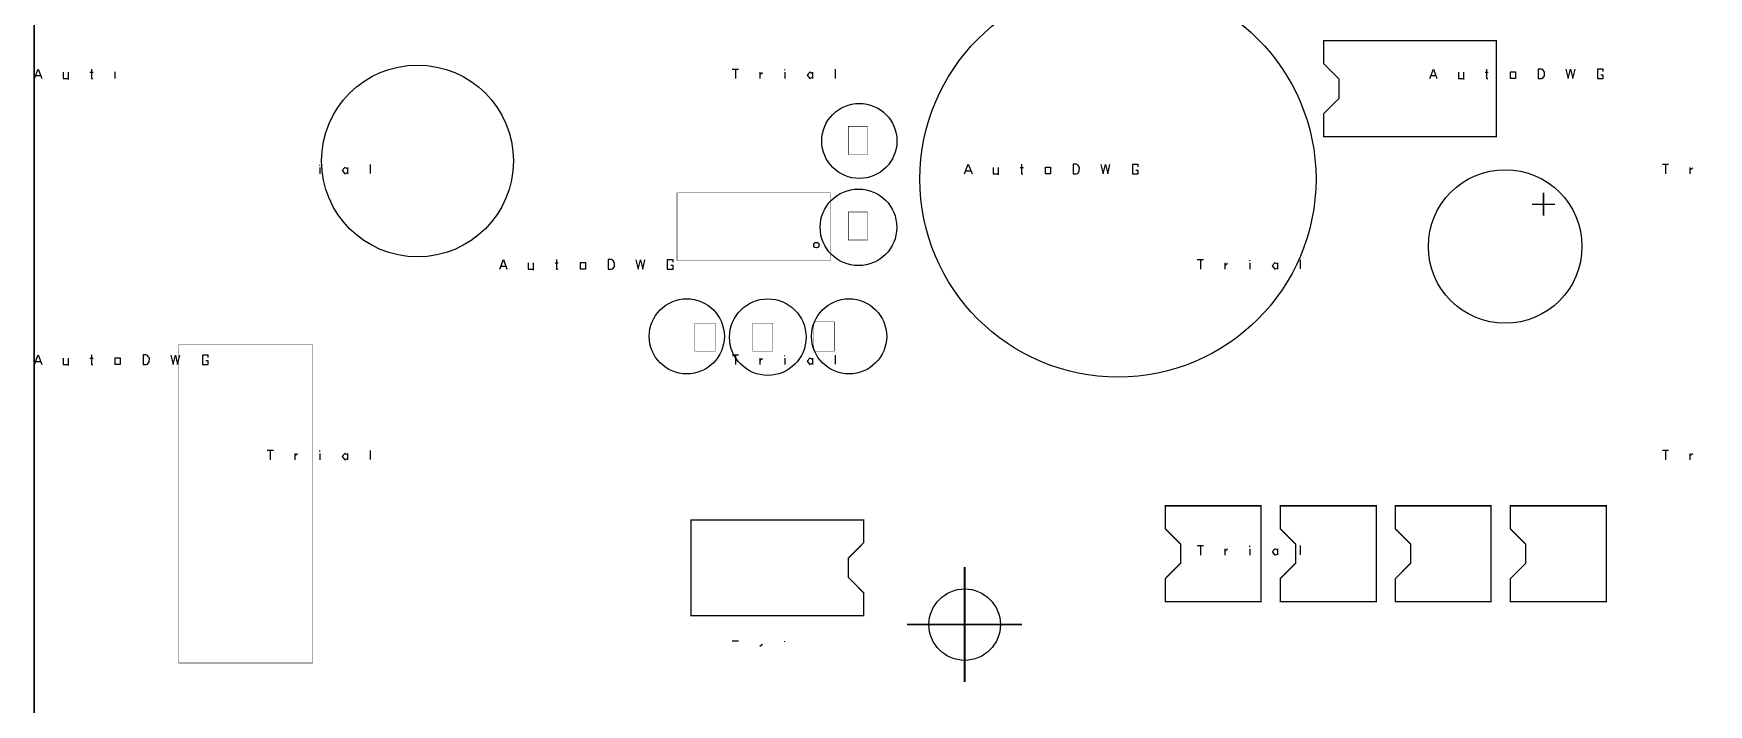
# Model space of a CAD drawing. Header units: millimetres. Extents: x 690 to 2444, y 537 to 1412.
# Drawn here: x 1622.8 to 1733.8, y 620.5 to 665 of the extents above; entities that cross this region are included whole.
import ezdxf

# ---------------------------------------------------------------- set-up
doc = ezdxf.new("R2010")
doc.units = ezdxf.units.MM
doc.linetypes.add('atContinuous2', pattern=[0])
doc.layers.add('at_Entity', color=7, linetype='Continuous')

msp = doc.modelspace()

# ---------------------------------------------------------------- linework, layer by layer
at = {"color": 28, "true_color": 0x0a0a0a}
for p, q in [((1622.88, 661.98), (1623.12, 662.62)), ((1622.97, 662.19), (1623.27, 662.19)), ((1623.12, 662.62), (1623.36, 661.98)), ((1624.78, 662.4), (1624.78, 661.98)), ((1624.78, 661.98), (1625.11, 661.98)), ((1625.11, 662.4), (1625.11, 661.92)), ((1626.55, 662.4), (1626.76, 662.4)), ((1626.64, 662.62), (1626.64, 661.98)), ((1626.64, 661.98), (1626.74, 661.98)), ((1628.23, 661.98), (1628.23, 662.43)), ((1715.36, 661.98), (1715.6, 662.62)), ((1715.45, 662.19), (1715.75, 662.19)), ((1715.6, 662.62), (1715.84, 661.98)), ((1717.26, 662.4), (1717.26, 661.98)), ((1717.26, 661.98), (1717.59, 661.98)), ((1717.59, 662.4), (1717.59, 661.92)), ((1719.03, 662.4), (1719.24, 662.4)), ((1719.12, 662.62), (1719.12, 661.98)), ((1719.12, 661.98), (1719.22, 661.98)), ((1720.71, 662.43), (1721.04, 662.43)), ((1720.71, 661.98), (1720.71, 662.43)), ((1721.04, 661.98), (1720.71, 661.98)), ((1721.04, 662.43), (1721.04, 661.98)), ((1722.76, 662.62), (1722.55, 662.62)), ((1722.55, 662.62), (1722.55, 661.98)), ((1722.55, 661.98), (1722.76, 661.98)), ((1722.85, 662.58), (1722.76, 662.62)), ((1722.76, 661.98), (1722.85, 662.01)), ((1722.97, 662.41), (1722.85, 662.58)), ((1722.85, 662.01), (1722.96, 662.16)), ((1722.96, 662.16), (1722.97, 662.41)), ((1724.39, 662.61), (1724.54, 661.99)), ((1724.54, 661.99), (1724.69, 662.61)), ((1724.69, 662.61), (1724.84, 661.99)), ((1724.84, 661.99), (1724.99, 662.61)), ((1726.86, 662.61), (1726.48, 662.61)), ((1726.48, 662.61), (1726.48, 661.98)), ((1726.48, 661.98), (1726.86, 661.98)), ((1726.86, 662.22), (1726.71, 662.22)), ((1726.86, 662.45), (1726.86, 662.61)), ((1726.86, 661.98), (1726.86, 662.22)), ((1684.53, 655.66), (1684.77, 656.3)), ((1684.77, 656.3), (1685.02, 655.66)), ((1688.29, 656.3), (1688.29, 655.66)), ((1691.73, 656.3), (1691.72, 655.66)), ((1691.93, 656.3), (1691.73, 656.3)), ((1692.03, 656.26), (1691.93, 656.3)), ((1692.14, 656.09), (1692.03, 656.26)), ((1693.56, 656.29), (1693.71, 655.67)), ((1693.71, 655.67), (1693.86, 656.29)), ((1693.86, 656.29), (1694.01, 655.67)), ((1694.01, 655.67), (1694.16, 656.29)), ((1696.03, 656.29), (1695.65, 656.29)), ((1695.65, 656.29), (1695.65, 655.66)), ((1696.03, 656.13), (1696.03, 656.29)), ((1684.62, 655.87), (1684.92, 655.87)), ((1686.43, 656.08), (1686.43, 655.66)), ((1686.43, 655.66), (1686.76, 655.66)), ((1686.76, 656.08), (1686.76, 655.6)), ((1688.2, 656.08), (1688.42, 656.08)), ((1688.29, 655.66), (1688.39, 655.66)), ((1689.89, 656.11), (1690.21, 656.11)), ((1689.89, 655.66), (1689.89, 656.11)), ((1690.21, 655.66), (1689.89, 655.66)), ((1690.21, 656.11), (1690.21, 655.66)), ((1691.72, 655.66), (1691.93, 655.66)), ((1691.93, 655.66), (1692.03, 655.69)), ((1692.03, 655.69), (1692.13, 655.84)), ((1692.13, 655.84), (1692.14, 656.09)), ((1695.65, 655.66), (1696.03, 655.66)), ((1696.03, 655.9), (1695.88, 655.9)), ((1696.03, 655.66), (1696.03, 655.9)), ((1653.71, 649.34), (1653.95, 649.98)), ((1653.8, 649.55), (1654.1, 649.55)), ((1653.95, 649.98), (1654.19, 649.34)), ((1655.6, 649.76), (1655.6, 649.34)), ((1655.93, 649.76), (1655.93, 649.28)), ((1657.38, 649.76), (1657.59, 649.76)), ((1657.47, 649.98), (1657.47, 649.34)), ((1659.06, 649.79), (1659.39, 649.79)), ((1659.06, 649.34), (1659.06, 649.79)), ((1659.39, 649.79), (1659.39, 649.34)), ((1661.11, 649.98), (1660.9, 649.98)), ((1660.9, 649.98), (1660.9, 649.34)), ((1661.2, 649.94), (1661.11, 649.98)), ((1661.31, 649.77), (1661.2, 649.94)), ((1661.31, 649.52), (1661.31, 649.77)), ((1662.74, 649.97), (1662.89, 649.35)), ((1662.89, 649.35), (1663.04, 649.97)), ((1663.04, 649.97), (1663.19, 649.35)), ((1663.19, 649.35), (1663.34, 649.97)), ((1665.21, 649.97), (1664.82, 649.97)), ((1664.82, 649.97), (1664.82, 649.34)), ((1665.21, 649.58), (1665.05, 649.58)), ((1665.2, 649.81), (1665.21, 649.97)), ((1665.2, 649.34), (1665.21, 649.58)), ((1655.6, 649.34), (1655.93, 649.34)), ((1657.47, 649.34), (1657.57, 649.34)), ((1659.39, 649.34), (1659.06, 649.34)), ((1660.9, 649.34), (1661.1, 649.34)), ((1661.1, 649.34), (1661.2, 649.37)), ((1661.2, 649.37), (1661.31, 649.52)), ((1664.82, 649.34), (1665.2, 649.34)), ((1622.88, 643.02), (1623.12, 643.66)), ((1622.97, 643.23), (1623.27, 643.23)), ((1623.12, 643.66), (1623.36, 643.02)), ((1624.78, 643.44), (1624.78, 643.02)), ((1624.78, 643.02), (1625.11, 643.02)), ((1625.11, 643.44), (1625.11, 642.96)), ((1626.55, 643.44), (1626.76, 643.44)), ((1626.64, 643.66), (1626.64, 643.02)), ((1626.64, 643.02), (1626.74, 643.02)), ((1628.23, 643.47), (1628.56, 643.47)), ((1628.23, 643.02), (1628.23, 643.47)), ((1628.56, 643.02), (1628.23, 643.02)), ((1628.56, 643.47), (1628.56, 643.02)), ((1630.28, 643.66), (1630.07, 643.66)), ((1630.07, 643.66), (1630.07, 643.02)), ((1630.07, 643.02), (1630.28, 643.02)), ((1630.37, 643.62), (1630.28, 643.66)), ((1630.28, 643.02), (1630.37, 643.05)), ((1630.49, 643.45), (1630.37, 643.62)), ((1630.37, 643.05), (1630.48, 643.2)), ((1630.48, 643.2), (1630.49, 643.45)), ((1631.91, 643.65), (1632.06, 643.03)), ((1632.06, 643.03), (1632.21, 643.65)), ((1632.21, 643.65), (1632.36, 643.02)), ((1632.36, 643.02), (1632.51, 643.65)), ((1634.38, 643.65), (1634, 643.65)), ((1634, 643.65), (1634, 643.02)), ((1634, 643.02), (1634.38, 643.02)), ((1634.38, 643.26), (1634.23, 643.26)), ((1634.38, 643.49), (1634.38, 643.65)), ((1634.38, 643.02), (1634.38, 643.26))]:
    msp.add_line(p, q, dxfattribs=at)
at = {"layer": 'at_Entity', "color": 28, "true_color": 0x0d0d0d}
for p, q in [((1669.12, 662.62), (1669.54, 662.62)), ((1669.33, 662.62), (1669.33, 661.98)), ((1670.95, 662.4), (1670.95, 661.98)), ((1670.96, 662.26), (1671.14, 662.39)), ((1672.61, 662.54), (1672.61, 662.59)), ((1672.61, 662.4), (1672.61, 661.98)), ((1674.27, 662.4), (1674.09, 662.21)), ((1674.09, 662.21), (1674.27, 661.98)), ((1674.45, 662.31), (1674.27, 662.4)), ((1674.27, 661.98), (1674.45, 662.07)), ((1674.45, 662.4), (1674.45, 661.99)), ((1675.95, 662.61), (1675.95, 662)), ((1641.79, 656.22), (1641.79, 656.27)), ((1645.13, 656.29), (1645.12, 655.68)), ((1730.78, 656.3), (1731.19, 656.3)), ((1730.98, 656.3), (1730.98, 655.66)), ((1641.78, 656.08), (1641.78, 655.66)), ((1643.45, 656.08), (1643.26, 655.89)), ((1643.26, 655.89), (1643.44, 655.66)), ((1643.44, 655.66), (1643.62, 655.75)), ((1643.62, 655.99), (1643.45, 656.08)), ((1643.62, 656.08), (1643.62, 655.67)), ((1732.61, 656.08), (1732.61, 655.66)), ((1732.61, 655.94), (1732.79, 656.07)), ((1699.95, 649.98), (1700.37, 649.98)), ((1700.16, 649.98), (1700.16, 649.34)), ((1701.78, 649.76), (1701.78, 649.34)), ((1701.79, 649.62), (1701.96, 649.75)), ((1703.44, 649.9), (1703.44, 649.95)), ((1703.44, 649.76), (1703.44, 649.34)), ((1705.1, 649.76), (1704.91, 649.57)), ((1704.91, 649.57), (1705.1, 649.34)), ((1705.28, 649.67), (1705.1, 649.76)), ((1705.27, 649.76), (1705.27, 649.35)), ((1706.78, 649.97), (1706.78, 649.36)), ((1705.1, 649.34), (1705.28, 649.43)), ((1669.12, 643.66), (1669.54, 643.66)), ((1669.33, 643.66), (1669.33, 643.02)), ((1670.95, 643.44), (1670.95, 643.02)), ((1670.96, 643.3), (1671.14, 643.43)), ((1672.61, 643.58), (1672.61, 643.63)), ((1672.61, 643.44), (1672.61, 643.02)), ((1674.27, 643.44), (1674.09, 643.25)), ((1674.09, 643.25), (1674.27, 643.02)), ((1674.45, 643.35), (1674.27, 643.44)), ((1674.27, 643.02), (1674.45, 643.11)), ((1674.45, 643.44), (1674.45, 643.03)), ((1675.95, 643.65), (1675.95, 643.04)), ((1638.3, 637.34), (1638.71, 637.34)), ((1638.5, 637.34), (1638.5, 636.7)), ((1645.13, 637.33), (1645.12, 636.72)), ((1730.78, 637.34), (1731.19, 637.34)), ((1730.98, 637.34), (1730.98, 636.7)), ((1640.13, 637.12), (1640.13, 636.7)), ((1640.13, 636.98), (1640.31, 637.11)), ((1641.78, 637.12), (1641.78, 636.7)), ((1641.79, 637.26), (1641.79, 637.31)), ((1643.45, 637.12), (1643.26, 636.93)), ((1643.26, 636.93), (1643.44, 636.7)), ((1643.44, 636.7), (1643.62, 636.79)), ((1643.62, 637.03), (1643.45, 637.12)), ((1643.62, 637.12), (1643.62, 636.71)), ((1732.61, 637.12), (1732.61, 636.7)), ((1732.61, 636.98), (1732.79, 637.11)), ((1699.95, 631.02), (1700.37, 631.02)), ((1700.16, 631.02), (1700.16, 630.38)), ((1701.78, 630.8), (1701.78, 630.38)), ((1701.79, 630.66), (1701.96, 630.79)), ((1703.44, 630.94), (1703.44, 630.99)), ((1703.44, 630.8), (1703.44, 630.38)), ((1705.1, 630.8), (1704.91, 630.61)), ((1705.28, 630.71), (1705.1, 630.8)), ((1705.27, 630.8), (1705.27, 630.39)), ((1706.78, 631.01), (1706.78, 630.4)), ((1704.91, 630.61), (1705.1, 630.38)), ((1705.1, 630.38), (1705.28, 630.47)), ((1669.12, 624.7), (1669.54, 624.7)), ((1670.96, 624.34), (1671.14, 624.47)), ((1672.61, 624.62), (1672.61, 624.67))]:
    msp.add_line(p, q, dxfattribs=at)
at = {"layer": 'at_Entity', "color": 0}
for points in [[(1775.69, 731.51, 0.0897, 0.0897, 0), (1622.85, 731.51, 0.0897, 0.0897, 0), (1622.85, 605.1, 0.0897, 0.0897, 0), (1775.69, 605.1, 0.0897, 0.0897, 0), (1775.69, 731.51, 0.0897, 0.0897, 0)], [(1708.33, 658.14, 0.0897, 0.0897, 0), (1708.33, 659.66, 0.0897, 0.0897, 0), (1709.35, 660.68, 0.0897, 0.0897, 0), (1709.35, 661.95, 0.0897, 0.0897, 0), (1708.33, 662.97, 0.0897, 0.0897, 0), (1708.33, 664.49, 0.0897, 0.0897, 0), (1719.77, 664.49, 0.0897, 0.0897, 0), (1719.77, 658.14, 0.0897, 0.0897, 0), (1708.33, 658.14, 0.0897, 0.0897, 0)], [(1678.09, 658.82, 0.0299, 0.0299, 0), (1676.82, 658.82, 0.0299, 0.0299, 0), (1676.82, 656.95, 0.0299, 0.0299, 0), (1678.09, 656.95, 0.0299, 0.0299, 0), (1678.09, 658.82, 0.0299, 0.0299, 0)], [(1675.63, 654.41, 0.0299, 0.0299, 0), (1665.46, 654.41, 0.0299, 0.0299, 0), (1665.46, 649.92, 0.0299, 0.0299, 0), (1675.63, 649.92, 0.0299, 0.0299, 0), (1675.63, 654.41, 0.0299, 0.0299, 0)], [(1722.9, 654.41, 0.0897, 0.0897, 0), (1722.9, 652.89, 0.0897, 0.0897, 0)], [(1678.09, 653.14, 0.0299, 0.0299, 0), (1676.82, 653.14, 0.0299, 0.0299, 0), (1676.82, 651.28, 0.0299, 0.0299, 0), (1678.09, 651.28, 0.0299, 0.0299, 0), (1678.09, 653.14, 0.0299, 0.0299, 0)], [(1722.14, 653.65, 0.0897, 0.0897, 0), (1723.67, 653.65, 0.0897, 0.0897, 0)], [(1668.01, 645.77, 0.0299, 0.0299, 0), (1666.65, 645.77, 0.0299, 0.0299, 0), (1666.65, 643.91, 0.0299, 0.0299, 0), (1668.01, 643.91, 0.0299, 0.0299, 0), (1668.01, 645.77, 0.0299, 0.0299, 0)], [(1671.82, 645.77, 0.0299, 0.0299, 0), (1670.46, 645.77, 0.0299, 0.0299, 0), (1670.46, 643.91, 0.0299, 0.0299, 0), (1671.82, 643.91, 0.0299, 0.0299, 0), (1671.82, 645.77, 0.0299, 0.0299, 0)], [(1675.89, 645.85, 0.0299, 0.0299, 0), (1674.53, 645.85, 0.0299, 0.0299, 0), (1674.53, 643.91, 0.0299, 0.0299, 0), (1675.89, 643.91, 0.0299, 0.0299, 0), (1675.89, 645.85, 0.0299, 0.0299, 0)], [(1632.42, 644.33, 0.0299, 0.0299, 0), (1641.32, 644.33, 0.0299, 0.0299, 0)], [(1632.42, 644.33, 0.0299, 0.0299, 0), (1632.42, 623.23, 0.0299, 0.0299, 0)], [(1641.32, 644.33, 0.0299, 0.0299, 0), (1641.32, 623.23, 0.0299, 0.0299, 0)], [(1697.83, 627.3, 0.0897, 0.0897, 0), (1697.83, 628.82, 0.0897, 0.0897, 0), (1698.84, 629.84, 0.0897, 0.0897, 0), (1698.84, 631.11, 0.0897, 0.0897, 0), (1697.83, 632.13, 0.0897, 0.0897, 0), (1697.83, 633.65, 0.0897, 0.0897, 0), (1704.18, 633.65, 0.0897, 0.0897, 0), (1704.18, 627.3, 0.0897, 0.0897, 0), (1697.83, 627.3, 0.0897, 0.0897, 0)], [(1705.45, 627.3, 0.0897, 0.0897, 0), (1705.45, 628.82, 0.0897, 0.0897, 0), (1706.47, 629.84, 0.0897, 0.0897, 0), (1706.47, 631.11, 0.0897, 0.0897, 0), (1705.45, 632.13, 0.0897, 0.0897, 0), (1705.45, 633.65, 0.0897, 0.0897, 0), (1711.81, 633.65, 0.0897, 0.0897, 0), (1711.81, 627.3, 0.0897, 0.0897, 0), (1705.45, 627.3, 0.0897, 0.0897, 0)], [(1713.08, 627.3, 0.0897, 0.0897, 0), (1713.08, 628.82, 0.0897, 0.0897, 0), (1714.09, 629.84, 0.0897, 0.0897, 0), (1714.09, 631.11, 0.0897, 0.0897, 0), (1713.08, 632.13, 0.0897, 0.0897, 0), (1713.08, 633.65, 0.0897, 0.0897, 0), (1719.43, 633.65, 0.0897, 0.0897, 0), (1719.43, 627.3, 0.0897, 0.0897, 0), (1713.08, 627.3, 0.0897, 0.0897, 0)], [(1720.7, 627.3, 0.0897, 0.0897, 0), (1720.7, 628.82, 0.0897, 0.0897, 0), (1721.72, 629.84, 0.0897, 0.0897, 0), (1721.72, 631.11, 0.0897, 0.0897, 0), (1720.7, 632.13, 0.0897, 0.0897, 0), (1720.7, 633.65, 0.0897, 0.0897, 0), (1727.06, 633.65, 0.0897, 0.0897, 0), (1727.06, 627.3, 0.0897, 0.0897, 0), (1720.7, 627.3, 0.0897, 0.0897, 0)], [(1677.83, 632.72, 0.0897, 0.0897, 0), (1677.83, 631.2, 0.0897, 0.0897, 0), (1676.82, 630.18, 0.0897, 0.0897, 0), (1676.82, 628.91, 0.0897, 0.0897, 0), (1677.83, 627.89, 0.0897, 0.0897, 0), (1677.83, 626.37, 0.0897, 0.0897, 0), (1666.4, 626.37, 0.0897, 0.0897, 0), (1666.4, 632.72, 0.0897, 0.0897, 0), (1677.83, 632.72, 0.0897, 0.0897, 0)], [(1684.53, 621.96, 0.12, 0.12, 0), (1684.53, 629.59, 0.12, 0.12, 0)], [(1680.71, 625.78, 0.12, 0.12, 0), (1688.34, 625.78, 0.12, 0.12, 0)], [(1632.42, 623.23, 0.0299, 0.0299, 0), (1641.32, 623.23, 0.0299, 0.0299, 0)]]:
    msp.add_lwpolyline(points, format="xyseb", dxfattribs=at)
at = {"layer": 'at_Entity', "color": 0, "linetype": 'atContinuous2'}
for centre, radius in [((1694.69, 655.32), 13.13), ((1648.26, 656.52), 6.36), ((1677.55, 657.85), 2.49), ((1720.36, 650.85), 5.09), ((1677.49, 652.12), 2.54), ((1674.7, 650.94), 0.177), ((1666.11, 644.89), 2.49), ((1671.48, 644.84), 2.54), ((1676.87, 644.89), 2.49), ((1684.53, 625.77), 2.37)]:
    msp.add_circle(centre, radius, dxfattribs=at)

doc.saveas('drawing.dxf')
